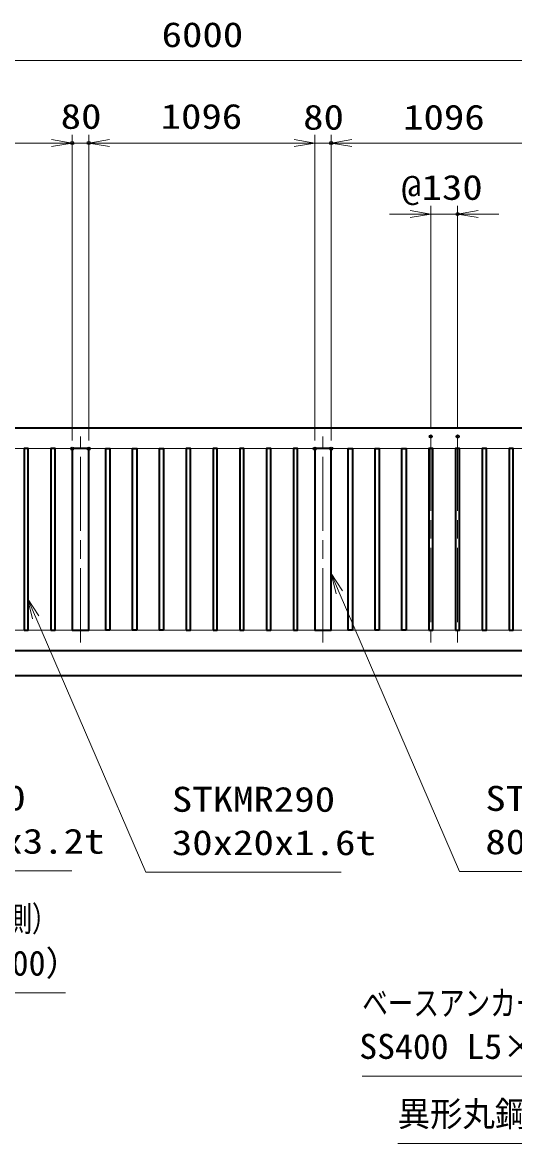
# Model space of a CAD drawing. Units: millimetres at full size. Extents: x -11880 to 11880, y -8400 to 8400.
# Drawn here: x 1604 to 3992, y -2714 to 2720 of the extents above; entities that cross this region are included whole.
import ezdxf
from ezdxf.enums import TextEntityAlignment as Align

# ---------------------------------------------------------------- set-up
doc = ezdxf.new("R2010")
doc.units = ezdxf.units.MM
doc.header["$LTSCALE"] = 30
doc.header["$PDMODE"] = 32
doc.header["$PDSIZE"] = 15
doc.linetypes.add('USER1', pattern=[18, 12, -1.5, 3, -1.5])
for name, color, linetype, lineweight in [('0-2_外形線', 7, 'Continuous', 35), ('0-3_軸線', 200, 'USER1', 15), ('0-5_寸法線', 4, 'Continuous', 18), ('0-6_0', 7, 'Continuous', 18)]:
    doc.layers.add(name, color=color, linetype=linetype, lineweight=lineweight)
doc.layers.add('0-7_Defpoints', color=7, linetype='Continuous')
doc.styles.add('ＭＳ ゴシック', font='')
doc.styles.get('ＭＳ ゴシック').set_extended_font_data('MS Gothic')

# ---------------------------------------------------------------- blocks, each defined once
blk = doc.blocks.new('_Open')
at = {"layer": '0-6_0', "color": 4}
blk.add_line((-30, 5), (0, 0), dxfattribs=at)
blk.add_lwpolyline([(-30, -5), (0, 0), (-30, 0)], dxfattribs=at)
blk = doc.blocks.new('S291')
at = {"layer": '0-5_寸法線'}
for points in [[(-522059.6, 81784647.6), (-478403.6, 81784647.6), (-458923.1, 81832993), (-457801.9, 81835775.6)], [(-458459.4, 81832806.2), (-457801.9, 81835775.6), (-459386.9, 81833179.9)]]:
    blk.add_lwpolyline(points, dxfattribs=at)
at = {"layer": '0-5_寸法線', "color": 254, "style": 'ＭＳ ゴシック'}
for s, width, p in [('ベースアンカー', 0.75, (-522059.6, 81792348.1)), ('SS400 L5×40×40', 1.05, (-522491.6, 81786048.1))]:
    blk.add_text(s, height=3637, dxfattribs=dict(at, width=width)).set_placement(p, align=Align.BOTTOM_LEFT)
blk = doc.blocks.new('S293')
at = {"layer": '0-5_寸法線'}
for points in [[(-564300.5, 81814488.1), (-595572.5, 81814488.1), (-609638.1, 81844963.5), (-610895.3, 81847687.4)], [(-609184.2, 81845173.1), (-610895.3, 81847687.4), (-610092.1, 81844754)]]:
    blk.add_lwpolyline(points, dxfattribs=at)
at = {"layer": '0-5_寸法線', "color": 254, "style": 'ＭＳ ゴシック', "width": 1.2}
for s, p in [('STKR400', (-591804.5, 81822188.7)), ('100x50x3.2t', (-592236.5, 81815888.7))]:
    blk.add_text(s, height=3637, dxfattribs=at).set_placement(p, align=Align.BOTTOM_LEFT)
blk = doc.blocks.new('S294')
at = {"layer": '0-5_寸法線'}
for points in [[(-525139.6, 81814277.1), (-553531.6, 81814277.1), (-569574.6, 81851342.5), (-570766.3, 81854095.6)], [(-569115.7, 81851541.1), (-570766.3, 81854095.6), (-570033.5, 81851143.8)]]:
    blk.add_lwpolyline(points, dxfattribs=at)
at = {"layer": '0-5_寸法線', "color": 254, "style": 'ＭＳ ゴシック', "width": 1.2}
for s, p in [('STKMR290', (-549763.6, 81821977.6)), ('30x20x1.6t', (-549763.6, 81815677.6))]:
    blk.add_text(s, height=3637, dxfattribs=at).set_placement(p, align=Align.BOTTOM_LEFT)
blk = doc.blocks.new('S295')
at = {"layer": '0-5_寸法線'}
for points in [[(-478951.9, 81814405.9), (-507919.9, 81814405.9), (-525400.6, 81854974.6), (-526587.8, 81857729.8)], [(-524941.4, 81855172.5), (-526587.8, 81857729.8), (-525859.8, 81854776.8)]]:
    blk.add_lwpolyline(points, dxfattribs=at)
at = {"layer": '0-5_寸法線', "color": 254, "style": 'ＭＳ ゴシック', "width": 1.2}
for s, p in [('STKMR370', (-504151.9, 81822106.4)), ('80x40x2.3t', (-504151.9, 81815806.4))]:
    blk.add_text(s, height=3637, dxfattribs=at).set_placement(p, align=Align.BOTTOM_LEFT)
blk = doc.blocks.new('S299')
at = {"layer": '0-5_寸法線'}
for points in [[(-565218.1, 81796751.5), (-604093.3, 81796751.5), (-632573.8, 81858584.6), (-633828.8, 81861309.5)], [(-632119.6, 81858793.8), (-633828.8, 81861309.5), (-633027.9, 81858375.5)]]:
    blk.add_lwpolyline(points, dxfattribs=at)
at = {"layer": '0-5_寸法線', "color": 254, "style": 'ＭＳ ゴシック', "width": 0.75}
blk.add_text('打掛金具（道路側）', height=3637, dxfattribs=at).set_placement((-599893.3, 81804603.3), align=Align.BOTTOM_LEFT)
at = {"layer": '0-5_寸法線', "color": 254, "style": 'ＭＳ ゴシック'}
blk.add_text('SUS304（＃400）', height=3637, dxfattribs=at).set_placement((-600325.3, 81798152.1), align=Align.BOTTOM_LEFT)
blk = doc.blocks.new('S308')
at = {"layer": '0-5_寸法線'}
for points in [[(-516898.6, 81774828.3), (-472810.6, 81774828.3), (-457702.1, 81811508.5), (-456559.5, 81814282.5)], [(-457239.7, 81811318.1), (-456559.5, 81814282.5), (-458164.4, 81811699)]]:
    blk.add_lwpolyline(points, dxfattribs=at)
at = {"layer": '0-5_寸法線', "color": 254, "style": 'ＭＳ ゴシック', "width": 0.95}
blk.add_text('異形丸鋼 SD295 D16', height=3637, dxfattribs=at).set_placement((-516898.6, 81776228.8), align=Align.BOTTOM_LEFT)

msp = doc.modelspace()

# ---------------------------------------------------------------- linework, layer by layer
at = {"layer": '0-2_外形線'}
for q in [(6229.01, -446.03), (6204.16, -446.03)]:
    msp.add_line((-1248.99, -446.03), q, dxfattribs=at)
for points in [[(5474.01, 753.97), (-525.99, 753.97), (-525.99, 186.47)], [(5474.01, -326.03), (-525.99, -326.03), (-525.99, 121.47)]]:
    msp.add_lwpolyline(points, dxfattribs=at)
for points in [[(1613.01, -226.03), (1633.01, -226.03), (1633.01, 653.97), (1613.01, 653.97)], [(1743.01, -226.03), (1763.01, -226.03), (1763.01, 653.97), (1743.01, 653.97)], [(1926.01, 653.97), (1846.01, 653.97), (1846.01, -226.03), (1926.01, -226.03)], [(2029.01, -226.03), (2009.01, -226.03), (2009.01, 653.97), (2029.01, 653.97)], [(2159.01, -226.03), (2139.01, -226.03), (2139.01, 653.97), (2159.01, 653.97)], [(2289.01, -226.03), (2269.01, -226.03), (2269.01, 653.97), (2289.01, 653.97)], [(2399.01, -226.03), (2419.01, -226.03), (2419.01, 653.97), (2399.01, 653.97)], [(2529.01, -226.03), (2549.01, -226.03), (2549.01, 653.97), (2529.01, 653.97)], [(2659.01, -226.03), (2679.01, -226.03), (2679.01, 653.97), (2659.01, 653.97)], [(2789.01, -226.03), (2809.01, -226.03), (2809.01, 653.97), (2789.01, 653.97)], [(2919.01, -226.03), (2939.01, -226.03), (2939.01, 653.97), (2919.01, 653.97)], [(3102.01, 653.97), (3022.01, 653.97), (3022.01, -226.03), (3102.01, -226.03)], [(3205.01, -226.03), (3185.01, -226.03), (3185.01, 653.97), (3205.01, 653.97)], [(3335.01, -226.03), (3315.01, -226.03), (3315.01, 653.97), (3335.01, 653.97)], [(3465.01, -226.03), (3445.01, -226.03), (3445.01, 653.97), (3465.01, 653.97)], [(3575.01, -226.03), (3595.01, -226.03), (3595.01, 653.97), (3575.01, 653.97)], [(3705.01, -226.03), (3725.01, -226.03), (3725.01, 653.97), (3705.01, 653.97)], [(3835.01, -226.03), (3855.01, -226.03), (3855.01, 653.97), (3835.01, 653.97)], [(3965.01, -226.03), (3985.01, -226.03), (3985.01, 653.97), (3965.01, 653.97)]]:
    msp.add_lwpolyline(points, close=True, dxfattribs=at)
at = {"layer": '0-3_軸線'}
for p, q in [((1886.01, -285.03), (1886.01, 712.97)), ((3062.01, -285.03), (3062.01, 712.97)), ((3585.01, 712.97), (3585.01, -285.03)), ((3715.01, 712.97), (3715.01, -285.03))]:
    msp.add_line(p, q, dxfattribs=at)
at = {"layer": '0-5_寸法線'}
for p, q in [((-525.99, 2535.01), (5474.01, 2535.01)), ((1846.01, 693.97), (1846.01, 2175.01)), ((1846.01, 693.97), (1846.01, 2175.01)), ((1926.01, 693.97), (1926.01, 2175.01)), ((1926.01, 693.97), (1926.01, 2175.01)), ((3022.01, 693.97), (3022.01, 2175.01)), ((3022.01, 693.97), (3022.01, 2175.01)), ((3102.01, 693.97), (3102.01, 2175.01)), ((3102.01, 693.97), (3102.01, 2175.01)), ((1846.01, 2135.01), (750.01, 2135.01)), ((1746.01, 2135.01), (1646.01, 2135.01)), ((1926.01, 2135.01), (1846.01, 2135.01)), ((3022.01, 2135.01), (1926.01, 2135.01)), ((2026.01, 2135.01), (2126.01, 2135.01)), ((2922.01, 2135.01), (2822.01, 2135.01)), ((3022.01, 2135.01), (3102.01, 2135.01)), ((3102.01, 2135.01), (4198.01, 2135.01)), ((3202.01, 2135.01), (3302.01, 2135.01)), ((3585.01, 752.97), (3585.01, 1830.76)), ((3715.01, 752.97), (3715.01, 1830.76)), ((3485.01, 1790.76), (3385.01, 1790.76)), ((3585.01, 1790.76), (3715.01, 1790.76)), ((3815.01, 1790.76), (3915.01, 1790.76))]:
    msp.add_line(p, q, dxfattribs=at)
at = {"layer": '0-6_0'}
msp.add_line((-425.99, 653.97), (5374.01, 653.97), dxfattribs=at)
msp.add_lwpolyline([(5374.01, 653.97), (5374.01, -226.03), (-425.99, -226.03), (-425.99, -5.53)], dxfattribs=at)
at = {"layer": '0-7_Defpoints'}
for p in [(1846.01, 2135.01), (1926.01, 2135.01), (3102.01, 2135.01), (3715.01, 1790.76), (3585.01, 712.97), (3715.01, 712.97), (1846.01, 653.97), (1926.01, 653.97), (3022.01, 653.97), (3102.01, 653.97)]:
    msp.add_point(p, dxfattribs=at)

# ---------------------------------------------------------------- block references
at = {"layer": '0-5_寸法線'}
for name, p, xscale, yscale in [('_Open', (1846.01, 2135.01), 3.333333, 3.333333), ('_Open', (1846.01, 2135.01), 3.333333, 3.333333), ('_Open', (3022.01, 2135.01), 3.333333, 3.333333), ('_Open', (3022.01, 2135.01), 3.333333, 3.333333), ('_Open', (3585.01, 1790.76), 3.333333, 3.333333), ('S299', (20654.75, -2728541.35), 0.03333333, 0.03333333), ('S295', (20654.75, -2728541.35), 0.03333333, 0.03333333), ('S294', (20654.75, -2728541.35), 0.03333333, 0.03333333), ('S293', (20654.75, -2728541.35), 0.03333333, 0.03333333), ('S291', (20654.75, -2728541.35), 0.03333333, 0.03333333), ('S308', (20654.75, -2728541.35), 0.03333333, 0.03333333)]:
    msp.add_blockref(name, p, dxfattribs=dict(at, xscale=xscale, yscale=yscale))
at = {"layer": '0-5_寸法線', "xscale": 3.333333, "yscale": 3.333333, "rotation": 180}
for p in [(1926.01, 2135.01), (1926.01, 2135.01), (3102.01, 2135.01), (3102.01, 2135.01), (3715.01, 1790.76)]:
    msp.add_blockref('_Open', p, dxfattribs=at)

# ---------------------------------------------------------------- texts
at = {"layer": '0-5_寸法線', "color": 254, "style": 'ＭＳ ゴシック', "width": 1.2}
for s, p in [('6000', (2279.61, 2563.69)), ('80', (1790.01, 2167.69)), ('1096', (2274.81, 2167.69)), ('80', (2966.01, 2163.69)), ('1096', (3450.81, 2163.69)), ('@130', (3441.21, 1823.45))]:
    msp.add_text(s, height=121.2, dxfattribs=at).set_placement(p, align=Align.BOTTOM_LEFT)

doc.saveas('drawing.dxf')
